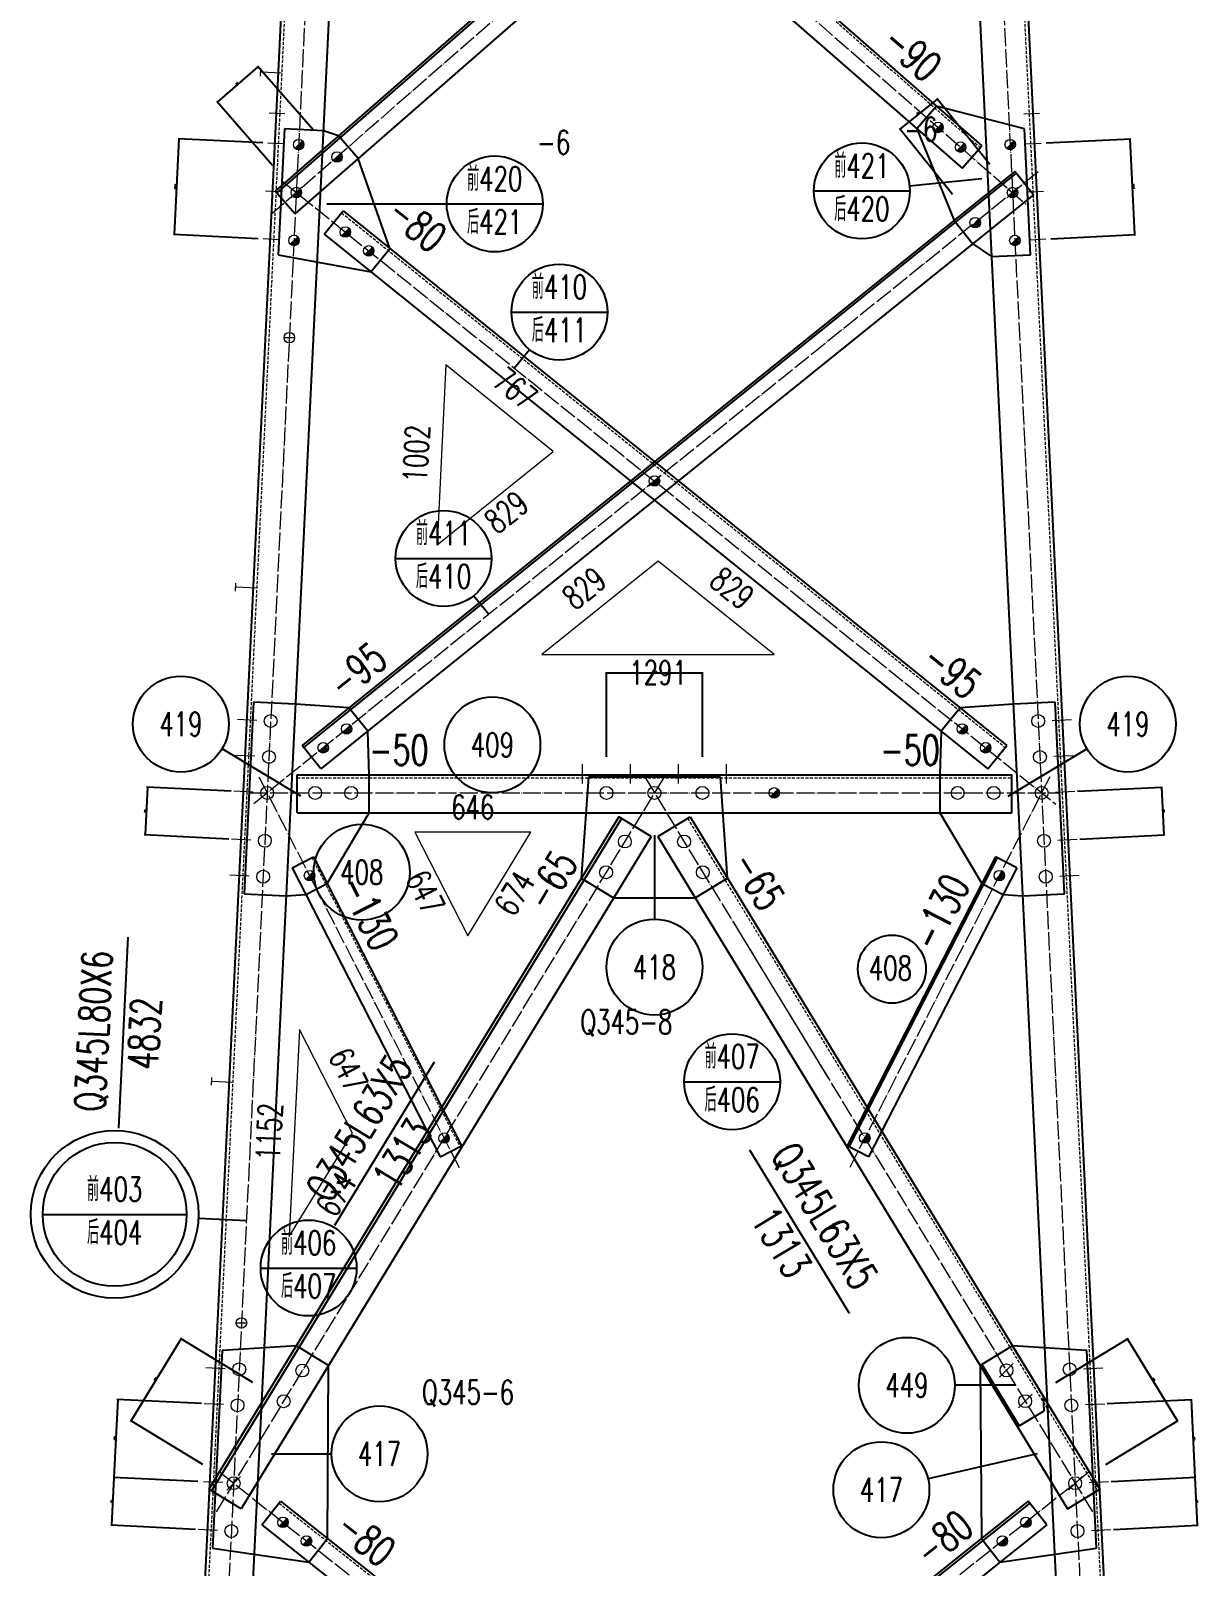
# Model space of a CAD drawing. Header units: millimetres. Extents: x -30246 to 2574, y -687 to 14024.
# Drawn here: x -25235 to -23288, y 6739 to 9300 of the extents above; entities that cross this region are included whole.
import ezdxf
from ezdxf.enums import TextEntityAlignment as Align

# ---------------------------------------------------------------- set-up
doc = ezdxf.new("R2010")
doc.units = ezdxf.units.MM
doc.header["$LTSCALE"] = 20
doc.header["$PDMODE"] = 1
doc.linetypes.add('DASHDOT2X', pattern=[1.75, 1.5, -0.125, 0, -0.125])
doc.linetypes.add('HIDDEN', pattern=[0.375, 0.25, -0.125])
for name, color, linetype, lineweight in [('1', 7, 'Continuous', 25), ('11', 1, 'Continuous', 13), ('2', 1, 'HIDDEN', 13), ('5', 7, 'Continuous', 13), ('6', 30, 'Continuous', 13), ('7', 3, 'DASHDOT2X', 13)]:
    doc.layers.add(name, color=color, linetype=linetype, lineweight=lineweight)
doc.styles.get("Standard").update_dxf_attribs({"font": 'simplex', "width": 0.7, "bigfont": 'gbhzfs.shx'})
doc.dimstyles.get("Standard").update_dxf_attribs({"dimtxt": 2.5, "dimasz": 1, "dimexe": 1.25, "dimexo": 0, "dimgap": 0.63, "dimtad": 1, "dimzin": 0, "dimdsep": 46, "dimtxsty": 'standard', "dimblk": 'ARCHTICK', "dimblk1": 'ARCHTICK', "dimblk2": 'ARCHTICK', "dimcen": 0.09, "dimadec": 0, "dimazin": 0, "dimtfac": 1, "dimtdec": 1, "dimtix": 1, "dimtmove": 2, "dimatfit": 3, "dimfxl": 0, "dimtolj": 1, "dimtzin": 0, "dimarcsym": 0})

# ---------------------------------------------------------------- blocks, each defined once
blk = doc.blocks.new('LS_SIDE')
blk.add_line((-1, 0), (2, 0))
blk = doc.blocks.new('M20X45')
blk.add_circle((0, 0), 1)
blk = doc.blocks.new('M20X55')
blk.add_line((-1.06, -1.06), (1.06, 1.06))
blk.add_circle((0, 0), 1)
blk = doc.blocks.new('M16X40')
blk.add_line((-0.71, -0.71), (0.71, 0.71))
blk.add_circle((0, 0), 1)
for radius in [0.8, 0.6, 0.4, 0.2]:
    blk.add_arc((0, 0), radius, 225, 45)
blk = doc.blocks.new('M16X50')
blk.add_line((-1, -1), (1, 1))
blk.add_circle((0, 0), 1)
for radius in [0.8, 0.6, 0.4, 0.2]:
    blk.add_arc((0, 0), radius, 225, 45)
blk = doc.blocks.new('NAIL_FRONT')
for p, q in [((-1, 0), (1, 0)), ((0, 0), (0, -1))]:
    blk.add_line(p, q)
blk.add_circle((0, 0), 1)
blk = doc.blocks.new('NAIL_SIDE')
for p, q in [((0, 0), (4, 0)), ((4, 0.75), (4, -0.75))]:
    blk.add_line(p, q)
blk = doc.blocks.new('_ArchTick')
at = {"color": 0, "linetype": 'ByBlock', "const_width": 0.15}
blk.add_lwpolyline([(-0.5, -0.5), (0.5, 0.5)], dxfattribs=at)
blk = doc.blocks.new('*D50')
at = {"layer": '11', "color": 0, "lineweight": -2}
for p, q in [((-23525.2, 7046), (-23404.6, 7119.5)), ((-23322.3, 6982), (-23405.6, 7118.8)), ((-23441.9, 6909.2), (-23321.2, 6982.7))]:
    blk.add_line(p, q, dxfattribs=at)
at = {"layer": 'Defpoints', "color": 0}
for p in [(-23405.6, 7118.8), (-23525.2, 7046), (-23441.9, 6909.2)]:
    blk.add_point(p, dxfattribs=at)
at = {"layer": '11', "color": 0, "lineweight": -2}
for p, rotation in [((-23405.6, 7118.8), 121.3528907012402), ((-23322.3, 6982), 301.3528907012401)]:
    blk.add_blockref('_ArchTick', p, dxfattribs=dict(at, rotation=rotation))
at = {"layer": '11', "color": 0, "insert": (-23362.4, 7051.4), "char_height": 2.5, "attachment_point": 5, "rotation": 301.3529}
blk.add_mtext('\\A1;160', dxfattribs=at)
blk = doc.blocks.new('*D67')
at = {"layer": '11', "color": 0, "lineweight": -2}
for p, q in [((-24987.8, 9119.9), (-24995.5, 8960.1)), ((-24847.9, 9113.1), (-24989, 9119.9)), ((-24855.7, 8953.3), (-24996.8, 8960.1))]:
    blk.add_line(p, q, dxfattribs=at)
at = {"layer": 'Defpoints', "color": 0}
for p in [(-24847.9, 9113.1), (-24995.5, 8960.1), (-24855.7, 8953.3)]:
    blk.add_point(p, dxfattribs=at)
at = {"layer": '11', "color": 0, "lineweight": -2}
for p, rotation in [((-24987.8, 9119.9), 87.22167601369665), ((-24995.5, 8960.1), 267.2216760136966)]:
    blk.add_blockref('_ArchTick', p, dxfattribs=dict(at, rotation=rotation))
at = {"layer": '11', "color": 0, "insert": (-24993.6, 9040.1), "char_height": 2.5, "attachment_point": 5, "rotation": 87.2217}
blk.add_mtext('\\A1;80×2', dxfattribs=at)
blk = doc.blocks.new('*D69')
at = {"layer": '11', "color": 0, "lineweight": -2}
for p, q in [((-23541.5, 9113.1), (-23400.4, 9119.9)), ((-23401.7, 9119.9), (-23393.9, 8960.1)), ((-23533.7, 8953.3), (-23392.7, 8960.1))]:
    blk.add_line(p, q, dxfattribs=at)
at = {"layer": 'Defpoints', "color": 0}
for p in [(-23541.5, 9113.1), (-23533.7, 8953.3), (-23393.9, 8960.1)]:
    blk.add_point(p, dxfattribs=at)
at = {"layer": '11', "color": 0, "lineweight": -2}
for p, rotation in [((-23401.7, 9119.9), 92.77832398630339), ((-23393.9, 8960.1), 272.7783239863034)]:
    blk.add_blockref('_ArchTick', p, dxfattribs=dict(at, rotation=rotation))
at = {"layer": '11', "color": 0, "insert": (-23395.8, 9040.1), "char_height": 2.5, "attachment_point": 5, "rotation": 272.7783}
blk.add_mtext('\\A1;80×2', dxfattribs=at)
blk = doc.blocks.new('*D70')
at = {"layer": '11', "color": 0, "lineweight": -2}
for p, q in [((-23723, 9186), (-23785.3, 9135.8)), ((-23635.2, 9077), (-23723.8, 9187)), ((-23697.5, 9026.8), (-23786.1, 9136.8))]:
    blk.add_line(p, q, dxfattribs=at)
at = {"layer": 'Defpoints', "color": 0}
for p in [(-23785.3, 9135.8), (-23635.2, 9077), (-23697.5, 9026.8)]:
    blk.add_point(p, dxfattribs=at)
at = {"layer": '11', "color": 0, "lineweight": -2}
for p, rotation in [((-23723, 9186), 38.85137314955126), ((-23785.3, 9135.8), 218.8513731495513)]:
    blk.add_blockref('_ArchTick', p, dxfattribs=dict(at, rotation=rotation))
at = {"layer": '11', "color": 0, "insert": (-23755.4, 9162.4), "char_height": 2.5, "attachment_point": 5, "rotation": 38.8514}
blk.add_mtext('\\A1;80', dxfattribs=at)
blk = doc.blocks.new('*D72')
at = {"layer": '11', "color": 0, "lineweight": -2}
for p, q in [((-24274.7, 8089.1), (-24274.7, 8230.3)), ((-24274.7, 8229.1), (-24114.7, 8229.1)), ((-24114.7, 8089.1), (-24114.7, 8230.3))]:
    blk.add_line(p, q, dxfattribs=at)
at = {"layer": 'Defpoints', "color": 0}
for p in [(-24114.7, 8229.1), (-24274.7, 8089.1), (-24114.7, 8089.1)]:
    blk.add_point(p, dxfattribs=at)
at = {"layer": '11', "color": 0, "lineweight": -2, "rotation": 180}
blk.add_blockref('_ArchTick', (-24274.7, 8229.1), dxfattribs=at)
at = {"layer": '11', "color": 0, "lineweight": -2}
blk.add_blockref('_ArchTick', (-24114.7, 8229.1), dxfattribs=at)
at = {"layer": '11', "color": 0, "insert": (-24194.7, 8231), "char_height": 2.5, "attachment_point": 5}
blk.add_mtext('\\A1;80×2', dxfattribs=at)
blk = doc.blocks.new('*D73')
at = {"layer": '11', "color": 0, "lineweight": -2}
for p, q in [((-25040.2, 8038.8), (-25044.1, 7958.9)), ((-24900.4, 8032), (-25041.5, 8038.8)), ((-24904.3, 7952.1), (-25045.4, 7958.9))]:
    blk.add_line(p, q, dxfattribs=at)
at = {"layer": 'Defpoints', "color": 0}
for p in [(-24900.4, 8032), (-25044.1, 7958.9), (-24904.3, 7952.1)]:
    blk.add_point(p, dxfattribs=at)
at = {"layer": '11', "color": 0, "lineweight": -2}
for p, rotation in [((-25040.2, 8038.8), 87.22167601369665), ((-25044.1, 7958.9), 267.2216760136966)]:
    blk.add_blockref('_ArchTick', p, dxfattribs=dict(at, rotation=rotation))
at = {"layer": '11', "color": 0, "insert": (-25044.1, 7998.9), "char_height": 2.5, "attachment_point": 5, "rotation": 87.2217}
blk.add_mtext('\\A1;80', dxfattribs=at)
blk = doc.blocks.new('*D87')
at = {"layer": '11', "color": 0, "lineweight": -2}
for p, q in [((-25089.8, 7017.5), (-25096.1, 6887.7)), ((-24950, 7010.7), (-25091.1, 7017.6)), ((-24956.3, 6880.9), (-25097.4, 6887.7))]:
    blk.add_line(p, q, dxfattribs=at)
at = {"layer": 'Defpoints', "color": 0}
for p in [(-24950, 7010.7), (-25096.1, 6887.7), (-24956.3, 6880.9)]:
    blk.add_point(p, dxfattribs=at)
at = {"layer": '11', "color": 0, "lineweight": -2}
for p, rotation in [((-25089.8, 7017.5), 87.22167601369665), ((-25096.1, 6887.7), 267.2216760136966)]:
    blk.add_blockref('_ArchTick', p, dxfattribs=dict(at, rotation=rotation))
at = {"layer": '11', "color": 0, "insert": (-25094.8, 6952.7), "char_height": 2.5, "attachment_point": 5, "rotation": 87.2217}
blk.add_mtext('\\A1;130', dxfattribs=at)
blk = doc.blocks.new('*D88')
at = {"layer": '11', "color": 0, "lineweight": -2}
for p, q in [((-25096.1, 6887.7), (-25100, 6807.8)), ((-24956.3, 6880.9), (-25097.4, 6887.7)), ((-24960.2, 6801), (-25101.2, 6807.8))]:
    blk.add_line(p, q, dxfattribs=at)
at = {"layer": 'Defpoints', "color": 0}
for p in [(-24956.3, 6880.9), (-25100, 6807.8), (-24960.2, 6801)]:
    blk.add_point(p, dxfattribs=at)
at = {"layer": '11', "color": 0, "lineweight": -2}
for p, rotation in [((-25096.1, 6887.7), 87.22167601369665), ((-25100, 6807.8), 267.2216760136966)]:
    blk.add_blockref('_ArchTick', p, dxfattribs=dict(at, rotation=rotation))
at = {"layer": '11', "color": 0, "insert": (-25099.9, 6847.8), "char_height": 2.5, "attachment_point": 5, "rotation": 87.2217}
blk.add_mtext('\\A1;80', dxfattribs=at)

msp = doc.modelspace()

# ---------------------------------------------------------------- linework, layer by layer
at = {"layer": '1'}
for p, q in [((-24733.22436, 11064.53196), (-24967.44143, 6238.19411)), ((-23656.23061, 11064.53196), (-23422.01353, 6238.19411)), ((-24653.31839, 11060.65421), (-24887.53547, 6234.31635)), ((-23736.13657, 11060.65421), (-23501.9195, 6234.31635)), ((-23726.61304, 9994.3435), (-24827.18336, 9032.64407)), ((-23723.98104, 9991.33143), (-24824.55136, 9029.632)), ((-24662.85519, 9994.3442), (-23648.87869, 9108.31456)), ((-23693.71306, 9956.69262), (-24794.28338, 8994.99318)), ((-24695.75518, 9956.6933), (-23681.77868, 9070.66365)), ((-23724.1805, 9174.11454), (-23757.08049, 9136.46363)), ((-23577.67599, 9136.3575), (-23724.1805, 9174.11454)), ((-24811.77897, 9136.3575), (-24821.95807, 8926.60434)), ((-24746.85538, 9133.20682), (-24811.77897, 9136.3575)), ((-24721.71756, 9124.79414), (-24746.85538, 9133.20682)), ((-24688.81743, 9087.14308), (-24721.71756, 9124.79414)), ((-23757.08049, 9136.46363), (-23695.00964, 8983.8512)), ((-23567.49689, 8926.60434), (-23577.67599, 9136.3575)), ((-23681.77868, 9070.66365), (-23648.87869, 9108.31456)), ((-23593.7703, 9065.42108), (-24782.18313, 8108.15275)), ((-24636.03591, 8936.82376), (-24688.81743, 9087.14308)), ((-23562.4051, 9026.48236), (-23593.7703, 9065.42108)), ((-23591.26108, 9062.30599), (-24779.67391, 8105.03765)), ((-23648.74186, 9052.98811), (-23769.13889, 9040.94841)), ((-24794.28338, 8994.99318), (-24827.18336, 9032.64407)), ((-23562.4051, 9026.48236), (-24750.81792, 8069.21403)), ((-23928.74186, 9032.98811), (-23768.74186, 9032.98811)), ((-24745.27855, 8960.61544), (-24713.91335, 8999.55416)), ((-24741.07623, 9011.24103), (-24541.07623, 9011.24103)), ((-24713.91335, 8999.55416), (-23607.27184, 8108.15275)), ((-24541.07623, 9011.24103), (-24381.07623, 9011.24103)), ((-23695.00964, 8983.8512), (-23663.63415, 8944.89969)), ((-24745.27855, 8960.61544), (-23638.63704, 8069.21403)), ((-23663.63415, 8944.89969), (-23632.42049, 8923.45367)), ((-24821.95807, 8926.60434), (-24667.40111, 8897.88504)), ((-24667.40111, 8897.88504), (-24636.03591, 8936.82376)), ((-23632.42049, 8923.45367), (-23567.49689, 8926.60434)), ((-24433.08861, 8830.89582), (-24273.08861, 8830.89582)), ((-24428.36509, 8737.44289), (-24403.27293, 8768.59386)), ((-24626.38695, 8420.07346), (-24466.38695, 8420.07346)), ((-24471.11047, 8326.62052), (-24496.20263, 8357.7715)), ((-24863.17805, 8180.36735), (-24878.68906, 7860.74349)), ((-24793.26033, 8176.97431), (-24863.17805, 8180.36735)), ((-24704.30568, 8170.88315), (-24793.26033, 8176.97431)), ((-24672.94048, 8131.94443), (-24704.30568, 8170.88315)), ((-23685.14929, 8170.88315), (-23716.51449, 8131.94443)), ((-23596.19464, 8176.97431), (-23685.14929, 8170.88315)), ((-23526.27692, 8180.36735), (-23596.19464, 8176.97431)), ((-23510.76591, 7860.74349), (-23526.27692, 8180.36735)), ((-24670.4841, 8059.08951), (-24672.94048, 8131.94443)), ((-23716.51449, 8131.94443), (-23718.97087, 8059.08951)), ((-24784.33935, 8023.78105), (-24915.73992, 8102.62139)), ((-24750.81792, 8069.21403), (-24782.18313, 8108.15275)), ((-23638.63704, 8069.21403), (-23607.27184, 8108.15275)), ((-23605.11562, 8023.78105), (-23473.71505, 8102.62139)), ((-24790.4841, 8059.08951), (-23598.97087, 8059.08951)), ((-24790.4841, 7996.08951), (-24790.4841, 8059.08951)), ((-24670.4841, 7996.08951), (-24670.4841, 8059.08951)), ((-24304.72748, 8055.08951), (-24316.65222, 7886.73458)), ((-24084.72748, 8055.08951), (-24304.72748, 8055.08951)), ((-24072.82576, 7886.73636), (-24084.72748, 8055.08951)), ((-23718.97087, 8059.08951), (-23718.97087, 7996.08951)), ((-23598.97087, 7996.08951), (-23598.97087, 8059.08951)), ((-24790.4841, 7996.08951), (-23598.97087, 7996.08951)), ((-24740.53288, 7877.97826), (-24670.4841, 7996.08951)), ((-23718.97087, 7996.08951), (-23648.92209, 7877.97826)), ((-24254.19763, 7989.20112), (-24937.59491, 6867.96966)), ((-24249.9282, 7986.59885), (-24933.32548, 6865.36739)), ((-24200.40281, 7956.41256), (-24254.19763, 7989.20112)), ((-24189.0758, 7956.41272), (-24135.28099, 7989.20127)), ((-24135.28099, 7989.20127), (-23451.87797, 6868.00075)), ((-24200.40281, 7956.41256), (-24883.80008, 6835.1811)), ((-24194.73401, 7958.60683), (-24194.73401, 7818.60683)), ((-24189.0758, 7956.41272), (-23505.67279, 6835.2122)), ((-24798.99847, 7904.27848), (-24763.40823, 7922.52368)), ((-24763.40823, 7922.52368), (-24516.36299, 7440.40639)), ((-23626.12078, 7922.47096), (-23873.11517, 7440.42093)), ((-23623.45106, 7921.1027), (-23870.44545, 7439.05267)), ((-23590.52451, 7904.22753), (-23626.12078, 7922.47096)), ((-24798.99847, 7904.27848), (-24551.95323, 7422.1612)), ((-23590.52451, 7904.22753), (-23837.51889, 7422.1775)), ((-24776.12885, 7859.73481), (-24740.53288, 7877.97826)), ((-24316.65222, 7886.73458), (-24262.8574, 7853.94603)), ((-24126.62058, 7853.94781), (-24072.82576, 7886.73636)), ((-23648.92209, 7877.97826), (-23613.32611, 7859.73481)), ((-24878.68906, 7860.74349), (-24808.77134, 7857.35046)), ((-24808.77134, 7857.35046), (-24776.12885, 7859.73481)), ((-24262.8574, 7853.94603), (-24126.62058, 7853.94781)), ((-23613.32611, 7859.73481), (-23580.68363, 7857.35046)), ((-23580.68363, 7857.35046), (-23510.76591, 7860.74349)), ((-25087.87091, 7470.08488), (-25072.40837, 7788.70991)), ((-24727.6491, 7308.49266), (-24561.625, 7580.88392)), ((-24145.10928, 7547.35204), (-23985.10928, 7547.35204)), ((-24551.95323, 7422.1612), (-24516.36299, 7440.40639)), ((-24036.27708, 7433.90351), (-23870.24862, 7161.5149)), ((-23837.51889, 7422.1775), (-23873.11517, 7440.42093)), ((-25214.85086, 7326.25415), (-24974.85086, 7326.25415)), ((-24875.10946, 7315.59033), (-24955.01542, 7319.46808)), ((-24851.36704, 7236.76581), (-24691.36704, 7236.76581)), ((-24915.64753, 7099.16767), (-24931.64326, 6769.55557)), ((-24791.87046, 7107.01309), (-24915.64753, 7099.16767)), ((-24738.07105, 7074.22175), (-24791.87046, 7107.01309)), ((-23597.66943, 7107.18785), (-23651.47793, 7074.39096)), ((-23597.66919, 7107.18786), (-23648.90235, 7075.96067)), ((-23473.80744, 7099.16767), (-23597.66943, 7107.18785)), ((-23546.17432, 7022.70465), (-23597.66919, 7107.18786)), ((-23457.81171, 6769.55557), (-23473.80744, 7099.16767)), ((-24739.87229, 6785.55573), (-24738.07105, 7074.22175)), ((-23651.47793, 7074.39096), (-23649.57422, 6785.55607)), ((-23648.90235, 7075.96067), (-23586.44712, 6973.49575)), ((-23593.66116, 7041.17696), (-23693.66116, 7041.17696)), ((-23545.0116, 6998.75117), (-23546.17432, 7022.70465)), ((-23586.44712, 6973.49575), (-23545.0116, 6998.75117)), ((-24833.14914, 6926.92712), (-24733.14914, 6926.92712)), ((-23556.34219, 6926.9927), (-23738.39089, 6884.98146)), ((-24883.80008, 6835.1811), (-24937.59491, 6867.96966)), ((-23505.67279, 6835.2122), (-23451.87797, 6868.00075)), ((-23571.28554, 6847.772), (-24867.7319, 5817.49111)), ((-23568.79691, 6844.64044), (-24865.24326, 5814.35955)), ((-24849.26933, 6808.62711), (-24818.16137, 6847.77164)), ((-24818.16137, 6847.77164), (-23521.71255, 5817.49057)), ((-23540.17759, 6808.62747), (-23571.28554, 6847.772)), ((-24849.26933, 6808.62711), (-23552.82051, 5778.34603)), ((-23540.17759, 6808.62747), (-24836.62395, 5778.34658)), ((-24931.64326, 6769.55557), (-24770.98025, 6746.41119)), ((-24770.98025, 6746.41119), (-24739.87229, 6785.55573)), ((-23649.57422, 6785.55607), (-23618.46627, 6746.41154)), ((-23618.46627, 6746.41154), (-23457.81171, 6769.55557))]:
    msp.add_line(p, q, dxfattribs=at)
for centre, radius in [((-24461.07623, 9011.24103), 80), ((-23848.74186, 9032.98811), 80), ((-24353.08861, 8830.89582), 80), ((-24546.38695, 8420.07346), 80), ((-24984.33935, 8143.78105), 80), ((-23405.11562, 8143.78105), 80), ((-24465.03013, 8109.08951), 80), ((-24682.86132, 7896.90933), 80), ((-24194.73401, 7738.60683), 80), ((-23798.6806, 7735.19587), 56.77174), ((-24065.10928, 7547.35204), 80), ((-25094.85086, 7326.25415), 140), ((-25094.85086, 7326.25415), 120), ((-24771.36704, 7236.76581), 80), ((-23773.66116, 7041.17696), 80), ((-24653.14914, 6926.92712), 80), ((-23816.34219, 6866.9927), 80)]:
    msp.add_circle(centre, radius, dxfattribs=at)
at = {"layer": '2'}
for p, q in [((-24727.23141, 11064.24113), (-24961.44849, 6237.90327)), ((-23662.22356, 11064.24113), (-23428.00648, 6237.90327)), ((-24665.48719, 9991.33213), (-23651.51069, 9105.30248)), ((-24716.42257, 8996.43906), (-23609.78106, 8105.03765)), ((-24790.4841, 8054.08951), (-23598.97087, 8054.08951)), ((-24139.55042, 7986.59901), (-23456.1474, 6865.39848)), ((-24766.0775, 7921.15529), (-24519.03226, 7439.03801)), ((-24820.65001, 6844.64008), (-23524.20119, 5814.359))]:
    msp.add_line(p, q, dxfattribs=at)
at = {"layer": '6'}
msp.add_line((-24064.1379, 7814.84242), (-23904.87549, 7553.55429), dxfattribs=at)
for points in [[(-24542.60027, 8742.94454), (-24557.17612, 8442.59066), (-24363.44914, 8598.63804)], [(-24188.56835, 8415.78737), (-24382.29534, 8259.73999), (-23994.85589, 8259.73999)], [(-24400.75078, 7963.39297), (-24594.47034, 7963.39297), (-24505.99258, 7790.72559)], [(-24786.88017, 7634.53632), (-24803.63844, 7289.21103), (-24698.40242, 7461.86894)]]:
    msp.add_lwpolyline(points, close=True, dxfattribs=at)
at = {"layer": '7'}
for p, q in [((-24691.81722, 11092.55782), (-24953.66328, 5696.88997)), ((-23697.63775, 11092.55782), (-23435.79169, 5696.88997)), ((-23623.56615, 10051.18809), (-24833.32387, 8994.07862)), ((-24765.90226, 10051.18873), (-23574.96652, 9010.52913)), ((-23554.72446, 9064.77084), (-24863.84733, 8010.27039)), ((-24815.26114, 9049.08824), (-23525.60763, 8010.27039)), ((-24179.13819, 8054.70709), (-24927.59186, 6826.73936)), ((-24854.16427, 8055.78684), (-24520.47794, 7404.58647)), ((-24210.34129, 8054.70574), (-23461.88074, 6826.77092)), ((-23535.36834, 8055.73152), (-23868.99596, 7404.60254)), ((-24870.4841, 8029.08951), (-23518.97087, 8029.08951)), ((-23469.61369, 6896.63728), (-24965.69694, 5707.70572)), ((-24919.83333, 6896.63688), (-23423.74737, 5707.70522))]:
    msp.add_line(p, q, dxfattribs=at)

# ---------------------------------------------------------------- block references
at = {"layer": '5'}
for name, p, xscale, yscale, zscale, rotation in [('NAIL_SIDE', (-24816.36731, 9229.38726), 8.749999999999996, 8.75, 8.75, 177.221676013692), ('LS_SIDE', (-24819.64876, 9161.76883), 8.749999999999996, 8.75, 8.75, 177.221676013692), ('LS_SIDE', (-23569.80621, 9161.76883), 8.750000000000005, 8.75, 8.75, 2.778323986308021), ('LS_SIDE', (-24822.07235, 9111.8276), 8.749999999999996, 8.75, 8.75, 177.221676013692), ('LS_SIDE', (-23567.38262, 9111.8276), 8.750000000000005, 8.75, 8.75, 2.778323986308021), ('LS_SIDE', (-24825.9501, 9031.92164), 8.749999999999996, 8.75, 8.75, 177.221676013692), ('LS_SIDE', (-23563.50486, 9031.92164), 8.750000000000005, 8.75, 8.75, 2.778323986308021), ('LS_SIDE', (-24829.82786, 8952.01567), 8.749999999999996, 8.75, 8.75, 177.221676013692), ('LS_SIDE', (-23559.62711, 8952.01567), 8.750000000000005, 8.75, 8.75, 2.778323986308021), ('NAIL_SIDE', (-24858.05314, 8370.39815), 8.749999999999996, 8.75, 8.75, 177.221676013692), ('LS_SIDE', (-24868.71967, 8150.60097), 10.75, 10.75000000000003, 10.75, 177.2216760136922), ('LS_SIDE', (-23520.7353, 8150.60097), 10.75, 10.75000000000003, 10.75, 2.778323986307838), ('LS_SIDE', (-24871.62798, 8090.6715), 10.75, 10.75000000000003, 10.75, 177.2216760136922), ('LS_SIDE', (-24314.72748, 8055.55127), 10.75000000000003, 10.75000000000003, 10.75, 90), ('LS_SIDE', (-24234.72748, 8055.55127), 10.75000000000003, 10.75000000000003, 10.75, 90), ('LS_SIDE', (-24154.72748, 8055.55127), 10.75000000000003, 10.75000000000003, 10.75, 90), ('LS_SIDE', (-24074.72748, 8055.55127), 10.75000000000003, 10.75000000000003, 10.75, 90), ('LS_SIDE', (-23517.82699, 8090.6715), 10.75, 10.75000000000003, 10.75, 2.778323986307838), ('LS_SIDE', (-24874.53629, 8030.74203), 10.75, 10.75000000000003, 10.75, 177.2216760136922), ('LS_SIDE', (-23514.91867, 8030.74203), 10.75, 10.75000000000003, 10.75, 2.778323986307838), ('LS_SIDE', (-24878.41405, 7950.83606), 10.75, 10.75000000000003, 10.75, 177.2216760136922), ('LS_SIDE', (-23511.04092, 7950.83606), 10.75, 10.75000000000003, 10.75, 2.778323986307838), ('LS_SIDE', (-24881.32236, 7890.90659), 10.75, 10.75000000000003, 10.75, 177.2216760136922), ('LS_SIDE', (-23508.13261, 7890.90659), 10.75, 10.75000000000003, 10.75, 2.778323986307838), ('NAIL_SIDE', (-24898.04246, 7546.3679), 8.749999999999996, 8.75, 8.75, 177.221676013692), ('LS_SIDE', (-24921.18914, 7069.40129), 10.75, 10.75000000000003, 10.75, 177.2216760136922), ('LS_SIDE', (-23468.26582, 7069.40129), 10.75, 10.75000000000003, 10.75, 2.778323986307838), ('LS_SIDE', (-24924.09746, 7009.47182), 10.75, 10.75000000000003, 10.75, 177.2216760136922), ('LS_SIDE', (-23465.35751, 7009.47182), 10.75, 10.75000000000003, 10.75, 2.778323986307838), ('LS_SIDE', (-24925.4047, 6879.38227), 10.75, 10.75000000000003, 10.75, 177.2216760136922), ('LS_SIDE', (-23459.05616, 6879.62463), 10.75, 10.75000000000003, 10.75, 2.778323986307838), ('LS_SIDE', (-24934.27656, 6799.71866), 10.75, 10.75000000000003, 10.75, 177.2216760136922), ('LS_SIDE', (-23455.17841, 6799.71866), 10.75, 10.75000000000003, 10.75, 2.778323986307838)]:
    msp.add_blockref(name, p, dxfattribs=dict(at, xscale=xscale, yscale=yscale, zscale=zscale, rotation=rotation))
for name, p, xscale, yscale, zscale in [('M16X40', (-23721.80504, 9138.83909), 8.75, 8.75, 8.75), ('M16X40', (-24788.02045, 9110.1751), 8.75, 8.75, 8.75), ('M16X40', (-23601.43452, 9110.1751), 8.75, 8.75, 8.75), ('M16X40', (-24724.11028, 9089.50309), 8.75, 8.75, 8.75), ('M16X40', (-23684.15414, 9105.9391), 8.75, 8.75, 8.75), ('M16X50', (-24791.8982, 9030.26914), 8.75, 8.75, 8.75), ('M16X50', (-23597.55677, 9030.26914), 8.75, 8.75, 8.75), ('M16X40', (-23659.86834, 8980.07729), 8.75, 8.75, 8.75), ('M16X40', (-24710.12659, 8964.4022), 8.75, 8.75, 8.75), ('M16X40', (-24795.77595, 8950.36317), 8.75, 8.75, 8.75), ('M16X40', (-24671.18787, 8933.037), 8.75, 8.75, 8.75), ('M16X40', (-23593.67901, 8950.36317), 8.75, 8.75, 8.75), ('NAIL_FRONT', (-24803.64304, 8788.25196), 8.75, 8.75, 8.75), ('M16X50', (-24194.72748, 8549.24744), 8.75, 8.75, 8.75), ('M20X45', (-24834.66776, 8148.94847), 10.75, 10.75000000000003, 10.75), ('M16X40', (-24708.09244, 8135.73119), 8.75, 8.75, 8.75), ('M16X40', (-23681.36253, 8135.73119), 8.75, 8.75, 8.75), ('M20X45', (-23554.7872, 8148.94847), 10.75, 10.75000000000003, 10.75), ('M20X45', (-24837.57608, 8089.019), 10.75, 10.75000000000003, 10.75), ('M16X40', (-24747.03116, 8104.36599), 8.75, 8.75, 8.75), ('M16X40', (-23642.42381, 8104.36599), 8.75, 8.75, 8.75), ('M20X45', (-23551.87889, 8089.019), 10.75, 10.75000000000003, 10.75), ('M20X45', (-24840.48439, 8029.08952), 10.75, 10.75000000000003, 10.75), ('M20X45', (-24760.4841, 8029.08951), 10.75, 10.75000000000003, 10.75), ('M20X45', (-24700.4841, 8029.08951), 10.75, 10.75000000000003, 10.75), ('M20X45', (-24274.72748, 8029.08951), 10.75, 10.75000000000003, 10.75), ('M20X45', (-24194.72748, 8029.08951), 10.75, 10.75000000000003, 10.75), ('M20X45', (-24114.72748, 8029.08951), 10.75, 10.75000000000003, 10.75), ('M16X40', (-23994.97087, 8029.08951), 8.75, 8.75, 8.75), ('M20X45', (-23688.97087, 8029.08951), 10.75, 10.75000000000003, 10.75), ('M20X45', (-23628.97087, 8029.08951), 10.75, 10.75000000000003, 10.75), ('M20X45', (-23548.97058, 8029.08952), 10.75, 10.75000000000003, 10.75), ('M20X45', (-24844.36214, 7949.18356), 10.75, 10.75000000000003, 10.75), ('M20X45', (-24244.17034, 7947.96994), 10.75, 10.75000000000003, 10.75), ('M20X45', (-24145.28376, 7947.99751), 10.75, 10.75000000000003, 10.75), ('M20X45', (-23545.09282, 7949.18356), 10.75, 10.75000000000003, 10.75), ('M20X45', (-24847.27046, 7889.25409), 10.75, 10.75000000000003, 10.75), ('M16X40', (-24769.81075, 7891.1561), 8.75, 8.75, 8.75), ('M20X45', (-24275.3974, 7896.73653), 10.75, 10.75000000000003, 10.75), ('M20X45', (-24114.05615, 7896.76505), 10.75, 10.75000000000003, 10.75), ('M16X40', (-23619.64422, 7891.1561), 8.75, 8.75, 8.75), ('M20X45', (-23542.18451, 7889.25409), 10.75, 10.75000000000003, 10.75), ('M16X40', (-24545.53705, 7453.50996), 8.75, 8.75, 8.75), ('M16X40', (-23843.91792, 7453.57251), 8.75, 8.75, 8.75), ('NAIL_FRONT', (-24883.37932, 7145.18558), 8.75, 8.75, 8.75), ('M20X45', (-24887.13724, 7067.74879), 10.75, 10.75000000000003, 10.75), ('M20X45', (-24781.86716, 7065.80192), 10.75, 10.75000000000003, 10.75), ('M20X55', (-23607.67196, 7065.98409), 10.75, 10.75000000000003, 10.75), ('M20X45', (-23502.31773, 7067.74879), 10.75, 10.75000000000003, 10.75), ('M20X45', (-24890.04556, 7007.81931), 10.75, 10.75000000000003, 10.75), ('M20X45', (-24813.09449, 7014.56868), 10.75, 10.75000000000003, 10.75), ('M20X55', (-23576.44435, 7014.75164), 10.75, 10.75000000000003, 10.75), ('M20X45', (-23499.40941, 7007.81931), 10.75, 10.75000000000003, 10.75), ('M20X55', (-24896.3469, 6877.97212), 10.75, 10.75000000000003, 10.75), ('M20X55', (-23493.10807, 6877.97212), 10.75, 10.75000000000003, 10.75), ('M16X40', (-24814.14308, 6812.6454), 8.75, 8.75, 8.75), ('M16X40', (-23575.31179, 6812.64536), 8.75, 8.75, 8.75), ('M20X45', (-24900.22465, 6798.06616), 10.75, 10.75000000000003, 10.75), ('M16X40', (-24774.99854, 6781.53744), 8.75, 8.75, 8.75), ('M16X40', (-23614.45627, 6781.53739), 8.75, 8.75, 8.75), ('M20X45', (-23489.23031, 6798.06616), 10.75, 10.75000000000003, 10.75)]:
    msp.add_blockref(name, p, dxfattribs=dict(at, xscale=xscale, yscale=yscale, zscale=zscale))

# ---------------------------------------------------------------- texts
at = {"layer": '1', "width": 0.7}
for s, rotation, p in [('-90', 318.85249474, (-23727.98123, 9230.55525)), ('-95', 321.14850353, (-23660.05713, 8202.03413)), ('-65', 58.63744278, (-24341.67949, 7925.41062)), ('-130', 62.87015591, (-23689.08874, 7887.29744)), ('-80', 38.4740296, (-23674.46103, 6816.87158))]:
    msp.add_text(s, height=50, rotation=rotation, dxfattribs=at).set_placement(p, align=Align.MIDDLE_RIGHT)
for s, p in [('-6', (-23778.03118, 9103.69879)), ('-6', (-24390.36556, 9081.95171)), ('Q345-8', (-24318.28397, 7615.18884)), ('Q345-6', (-24582.43846, 6997.6378))]:
    msp.add_text(s, height=40, dxfattribs=at).set_placement(p, align=Align.BOTTOM_LEFT)
for s, p in [('前421', (-23848.74186, 9042.98811)), ('前420', (-24461.07623, 9021.24103)), ('前410', (-24353.08861, 8840.89582)), ('前411', (-24546.38695, 8430.07346)), ('前407', (-24065.10928, 7557.35204)), ('前403', (-25094.85086, 7336.25415)), ('前406', (-24771.36704, 7246.76581))]:
    msp.add_text(s, height=40, dxfattribs=at).set_placement(p, align=Align.BOTTOM_CENTER)
for s, p in [('后420', (-23848.74186, 9022.98811)), ('后421', (-24461.07623, 9001.24103)), ('后411', (-24353.08861, 8820.89582)), ('后410', (-24546.38695, 8410.07346)), ('后406', (-24065.10928, 7537.35204)), ('后404', (-25094.85086, 7316.25415)), ('后407', (-24771.36704, 7226.76581))]:
    msp.add_text(s, height=40, dxfattribs=at).set_placement(p, align=Align.TOP_CENTER)
for s, rotation, p in [('-80', 321.14850353, (-24629.54864, 9008.64239)), ('-95', 38.85149647, (-24729.39784, 8202.03413)), ('-65', 301.36347375, (-24047.79792, 7925.41187)), ('-130', 297.13138688, (-24700.43934, 7887.3569)), ('-80', 321.52601845, (-24714.98593, 6816.87136))]:
    msp.add_text(s, height=50, rotation=rotation, dxfattribs=at).set_placement(p, align=Align.MIDDLE_LEFT)
for s, p in [('419', (-24984.33935, 8143.78105)), ('419', (-23405.11562, 8143.78105)), ('409', (-24465.03013, 8109.08951)), ('408', (-24682.86132, 7896.90933)), ('418', (-24194.73401, 7738.60683)), ('408', (-23801.30646, 7736.90675)), ('449', (-23773.66116, 7041.17696)), ('417', (-24653.14914, 6926.92712)), ('417', (-23816.34219, 6866.9927))]:
    msp.add_text(s, height=40, dxfattribs=at).set_placement(p, align=Align.MIDDLE_CENTER)
msp.add_text('-50', height=50, dxfattribs=at).set_placement((-24670.4841, 8100.58951), align=Align.MIDDLE_LEFT)
msp.add_text('-50', height=50, dxfattribs=at).set_placement((-23718.97087, 8100.58951), align=Align.MIDDLE_RIGHT)
for s, rotation, p in [('Q345L80X6', 87.22167601, (-25090.12788, 7629.88211)), ('Q345L63X5', 58.63744278, (-24653.17596, 7449.89281)), ('Q345L63X5', 301.36347376, (-23944.72402, 7302.91386))]:
    msp.add_text(s, height=50, rotation=rotation, dxfattribs=at).set_placement(p, align=Align.BOTTOM_CENTER)
for s, rotation, p in [('4832', 87.22167601, (-25070.15139, 7628.91268)), ('1313', 58.63744278, (-24636.09814, 7439.48378)), ('1313', 301.36347376, (-23961.80168, 7292.50455))]:
    msp.add_text(s, height=50, rotation=rotation, dxfattribs=at).set_placement(p, align=Align.TOP_CENTER)
at = {"layer": '6', "width": 0.7}
for s, rotation, p in [('767', 321.14850353, (-24446.75166, 8678.57903)), ('1002', 87.22167601, (-24559.87644, 8593.25232)), ('829', 38.85149647, (-24291.70489, 8345.55143)), ('829', 321.14640572, (-24085.43879, 8345.5512)), ('647', 297.13138688, (-24733.74166, 7552.76295)), ('1152', 87.22167601, (-24805.24755, 7462.35839))]:
    msp.add_text(s, height=40, rotation=rotation, dxfattribs=at).set_placement(p, align=Align.BOTTOM_CENTER)
for s, rotation, p in [('829', 38.85149647, (-24454.03959, 8512.8266)), ('647', 297.13138688, (-24559.13109, 7872.49896)), ('674', 58.63744278, (-24444.83277, 7871.85476)), ('674', 58.63744278, (-24742.48152, 7370.33547))]:
    msp.add_text(s, height=40, rotation=rotation, dxfattribs=at).set_placement(p, align=Align.TOP_CENTER)
msp.add_text('1291', height=40, dxfattribs=at).set_placement((-24188.57561, 8249.73999), align=Align.TOP_CENTER)
msp.add_text('646', height=40, dxfattribs=at).set_placement((-24497.61056, 7973.39297), align=Align.BOTTOM_CENTER)

# ---------------------------------------------------------------- dimensions: what is measured, and where the dimension line sits
at = {"layer": '11'}
for base, p1, p2, angle, text in [((-24855.7099, 9240.107), (-24831.37809, 9075.45031), (-24763.59017, 9134.68426), 41.14737612, '90'), ((-23345.32792, 7958.87794), (-23489.0411, 8031.99784), (-23485.16335, 7952.09187), 272.77832399, '80'), ((-24983.87494, 7118.65537), (-24947.58104, 6909.19813), (-24864.32863, 7045.79469), 58.6386686, '160'), ((-23293.34316, 6887.6665), (-23439.47994, 7010.72763), (-23433.17859, 6880.88044), 272.77832399, '130'), ((-23289.4654, 6807.76054), (-23433.17859, 6880.88044), (-23429.30084, 6800.97447), 272.77832399, '80')]:
    msp.add_linear_dim(base=base, p1=p1, p2=p2, angle=angle, text=text, dimstyle='standard', dxfattribs=at).render()
for base, p1, p2, angle, text, picture, middle in [((-23785.32881, 9135.83245), (-23635.19491, 9076.99568), (-23697.50648, 9026.80384), 38.85137315, '80', '*D70', (-23755.35235, 9162.39248)), ((-24995.54086, 8960.05755), (-24847.94992, 9113.08341), (-24855.70543, 8953.27149), 87.22167601, '80×2', '*D67', (-24993.60661, 9040.05783)), ((-23393.9141, 8960.05755), (-23541.50505, 9113.08341), (-23533.74954, 8953.27149), 272.77832399, '80×2', '*D69', (-23395.84835, 9040.05783)), ((-25044.12705, 7958.87794), (-24900.41386, 8031.99784), (-24904.29162, 7952.09187), 87.22167601, '80', '*D73', (-25044.06597, 7998.92205)), ((-23405.64857, 7118.81317), (-23441.86933, 6909.19058), (-23525.20562, 7045.9701), 301.3528907, '160', '*D50', (-23362.37495, 7051.40159)), ((-25096.11181, 6887.6665), (-24949.97503, 7010.72763), (-24956.27638, 6880.88044), 87.22167601, '130', '*D87', (-25094.83893, 6952.68123)), ((-25099.98956, 6807.76054), (-24956.27638, 6880.88044), (-24960.15413, 6800.97447), 87.22167601, '80', '*D88', (-25099.92848, 6847.80465))]:
    dim = msp.add_linear_dim(base=base, p1=p1, p2=p2, angle=angle, text=text, dimstyle='standard', dxfattribs=at)
    dim.commit()
    dim.dimension.update_dxf_attribs({"geometry": picture, "text_midpoint": middle})
dim = msp.add_linear_dim(base=(-24114.72748, 8229.08951), p1=(-24274.72748, 8089.08951), p2=(-24114.72748, 8089.08951), text='80×2', dimstyle='standard', dxfattribs=at)
dim.commit()
dim.dimension.update_dxf_attribs({"geometry": '*D72', "text_midpoint": (-24194.72748, 8231.0353)})

doc.saveas('drawing.dxf')
